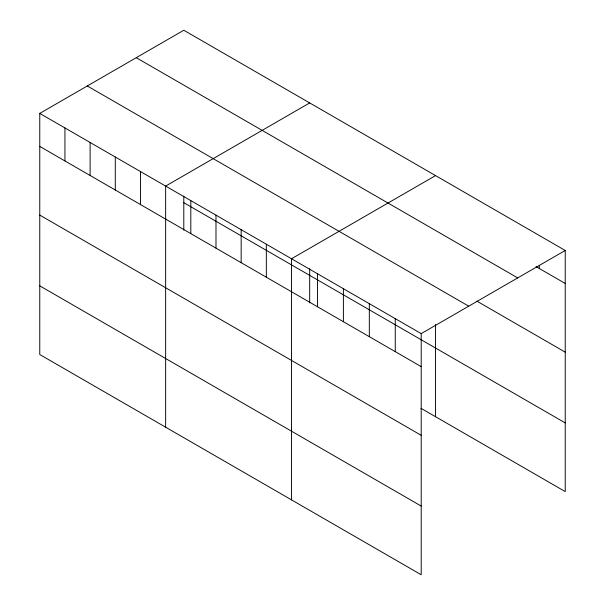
<?xml version="1.0" encoding="UTF-8"?>
<svg xmlns="http://www.w3.org/2000/svg" width="605" height="605" viewBox="0 0 605 605"><rect width="100%" height="100%" fill="white"/><g stroke="black" fill="none" stroke-linecap="round" stroke-linejoin="round"><path stroke-width="0.91" d="M39.764 113.407L421.201 333.627L421.201 574.75L39.764 354.53L39.764 113.407L183.799 30.25L565.236 250.47L565.236 491.593L420.929 408.277M309.677 102.926L165.641 186.083L165.641 427.206M435.547 175.594L291.512 258.751L291.512 499.874M421.201 333.627L565.236 250.47M536.053 266.623L565.236 283.473M136.269 57.694L517.706 277.914M476.884 301.139L565.236 352.148M87.294 85.963L468.731 306.183M183.799 202.69L565.236 422.91M39.764 146.41L421.201 366.63M39.764 215.093L421.201 435.313M39.764 285.847L421.201 506.067M539.297 265.663L539.297 268.499M435.547 324.446L435.547 416.716M395.262 318.654L395.262 351.656M369.322 303.68L369.322 336.683M343.39 288.706L343.39 321.701M317.451 273.732L317.451 306.727M309.677 268.756L309.677 302.833M266.336 244.216L266.336 277.219M241.161 229.688L241.161 262.683M215.985 215.153L215.985 248.148M190.809 200.618L190.809 233.613M183.799 196.088L183.799 230.165M140.466 171.548L140.466 204.55M115.29 157.013L115.29 190.015M90.115 142.477L90.115 175.48M64.939 127.942L64.939 160.945"/></g></svg>
